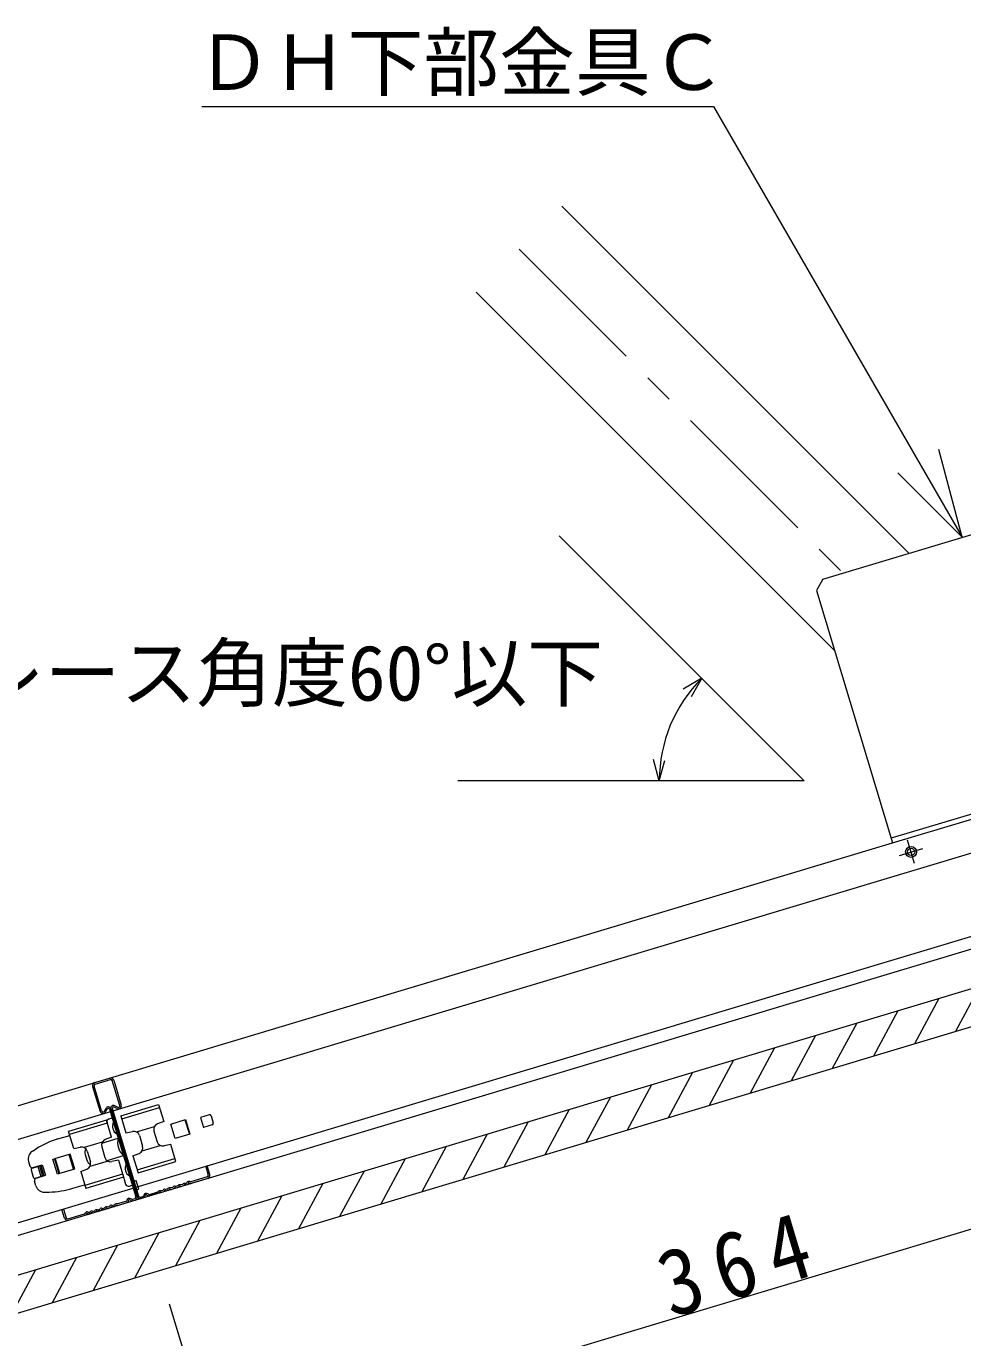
# Model space of a CAD drawing. Units: millimetres at full size, sheet at 1:10; details may follow other scales. Extents: x -2077 to 2023, y -1433 to 1417.
# Drawn here: x 560.8 to 869.7, y 154.9 to 587.7 of the extents above; entities that cross this region are included whole.
import ezdxf
from ezdxf.enums import TextEntityAlignment as Align

# ---------------------------------------------------------------- set-up
doc = ezdxf.new("R2010")
doc.units = ezdxf.units.MM
doc.header["$LTSCALE"] = 10
doc.linetypes.add('CHAIN1', pattern=[8, 5, -1, 1, -1])
for name, color, linetype, lineweight in [('1-0_断面', 7, 'Continuous', 9), ('1-1_寸法', 7, 'Continuous', 9), ('1-2_文字', 7, 'Continuous', 9), ('1-3_ＤＨクロス', 7, 'Continuous', 9)]:
    doc.layers.add(name, color=color, linetype=linetype, lineweight=lineweight)
doc.styles.add('ＭＳ ゴシック', font='')
doc.styles.get('ＭＳ ゴシック').set_extended_font_data('MS Gothic')

msp = doc.modelspace()

# ---------------------------------------------------------------- linework, layer by layer
at = {"layer": '1-0_断面'}
for p, q in [((-73.06, -14.02), (1871.25, 570.32)), ((-73.06, -26.55), (1874.71, 558.83)), ((737.5, 528.31), (851.98, 413.83)), ((709.22, 500.02), (827.46, 381.78)), ((823.53, 405.28), (993.61, 456.39)), ((823.53, 405.28), (821.52, 401.54)), ((821.52, 401.54), (846.56, 318.22)), ((913.14, 339.9), (846.1, 319.75)), ((846.56, 318.22), (918.19, 339.75)), ((42.49, 65.5), (922.79, 330.07)), ((-73.06, 3.21), (969.07, 316.41)), ((39.43, 75.65), (846.56, 318.22)), ((848.84, 314.11), (856.5, 316.41)), ((853.82, 311.43), (851.52, 319.09)), ((-73.06, -0.97), (946.27, 305.38)), ((867.43, 256.1), (875.47, 271.05)), ((853.89, 252.03), (861.93, 266.98)), ((840.35, 247.96), (848.39, 262.91)), ((826.8, 243.89), (834.84, 258.84)), ((813.26, 239.82), (821.3, 254.77)), ((799.72, 235.75), (807.75, 250.7)), ((772.63, 227.61), (780.67, 242.56)), ((786.17, 231.68), (794.21, 246.63)), ((759.08, 223.54), (767.12, 238.49)), ((745.54, 219.47), (753.58, 234.42)), ((592, 228.18), (604.45, 231.92)), ((592.3, 227.19), (604.75, 230.93)), ((732, 215.4), (740.04, 230.35)), ((587.22, 226.74), (574.77, 223)), ((587.51, 225.75), (575.06, 222.01)), ((588.89, 221.15), (587.22, 226.74)), ((588.12, 227.19), (589.08, 227.48)), ((592, 228.18), (593.68, 222.59)), ((608.48, 225.47), (613.37, 226.94)), ((609.92, 220.69), (608.48, 225.47)), ((613.15, 226.88), (614.59, 222.09)), ((613.27, 226.91), (614.71, 222.12)), ((613.37, 226.94), (614.8, 222.15)), ((621.14, 228.5), (618.27, 227.63)), ((618.27, 227.63), (619.28, 224.28)), ((622.15, 225.15), (619.28, 224.28)), ((621.77, 228.16), (622.49, 225.77)), ((718.45, 211.33), (726.49, 226.27)), ((571.23, 220.55), (575.15, 221.72)), ((576.44, 217.41), (574.77, 223)), ((585.72, 219.16), (591.1, 220.77)), ((588.89, 221.15), (586.87, 220.35)), ((593.68, 222.59), (595.82, 223.04)), ((597.12, 222.87), (603.11, 224.67)), ((598.14, 221.65), (599.19, 218.17)), ((602.93, 223.09), (603.98, 219.61)), ((614.8, 222.15), (609.92, 220.69)), ((704.91, 207.26), (712.95, 222.2)), ((562.84, 216.56), (564.09, 217.33)), ((576.44, 217.41), (578.58, 217.86)), ((585.87, 219.49), (579.88, 217.69)), ((580.9, 216.47), (581.95, 212.99)), ((585.69, 217.91), (586.74, 214.43)), ((599, 216.6), (605, 218.4)), ((691.37, 203.19), (699.4, 218.13)), ((561.54, 213.14), (562, 211.61)), ((569.58, 213.84), (570.06, 213.98)), ((571.05, 208.95), (569.58, 213.84)), ((575.33, 215.56), (570.06, 213.98)), ((570.06, 213.98), (571.53, 209.1)), ((574.96, 215.4), (570.07, 213.93)), ((570.07, 213.93), (571.51, 209.14)), ((570.29, 214), (571.72, 209.21)), ((576.4, 210.61), (574.96, 215.4)), ((576.8, 210.68), (575.33, 215.56)), ((580.18, 215.4), (580.76, 213.49)), ((587.76, 213.22), (581.76, 211.42)), ((587.45, 213.41), (592.82, 215.03)), ((591.2, 213.49), (589.06, 213.05)), ((591.2, 213.49), (592.87, 207.91)), ((595.98, 214.93), (598.01, 215.74)), ((595.98, 214.93), (597.66, 209.35)), ((597.37, 210.33), (609.82, 214.08)), ((597.66, 209.35), (610.11, 213.09)), ((677.82, 199.12), (685.86, 214.06)), ((562.39, 210.32), (563.11, 207.92)), ((562.73, 210.94), (565.6, 211.8)), ((563, 211.07), (566.06, 212)), ((563.73, 207.59), (566.61, 208.45)), ((564.03, 207.63), (567.1, 208.55)), ((564.64, 211.52), (565.65, 208.16)), ((565.12, 211.66), (566.13, 208.31)), ((565.6, 211.8), (566.61, 208.45)), ((566.06, 212), (567.1, 208.55)), ((571.53, 209.1), (571.05, 208.95)), ((571.51, 209.14), (576.4, 210.61)), ((571.53, 209.1), (576.8, 210.68)), ((578.75, 209.75), (580.77, 210.56)), ((578.75, 209.75), (580.42, 204.17)), ((592.58, 208.9), (580.13, 205.15)), ((592.87, 207.91), (580.42, 204.17)), ((592.49, 209.18), (593.56, 205.64)), ((664.28, 195.05), (672.32, 209.99)), ((563.96, 205.1), (563.5, 206.63)), ((576.13, 204.27), (580.04, 205.44)), ((594.8, 204.97), (595.76, 205.26)), ((595.44, 206.31), (597.07, 206.8)), ((650.74, 190.98), (658.77, 205.92)), ((566.92, 202.96), (568.4, 203.01)), ((637.19, 186.91), (645.23, 201.85)), ((623.65, 182.84), (631.69, 197.78)), ((610.1, 178.77), (618.14, 193.71)), ((596.56, 174.7), (604.6, 189.64)), ((583.02, 170.62), (591.05, 185.57)), ((569.47, 166.55), (577.51, 181.5)), ((555.93, 162.48), (563.97, 177.43))]:
    msp.add_line(p, q, dxfattribs=at)
at = {"layer": '1-0_断面', "color": 4, "linetype": 'CHAIN1'}
msp.add_line((723.36, 514.16), (830.23, 407.29), dxfattribs=at)
at = {"layer": '1-0_断面'}
for points in [[(604.45, 231.92), (606.13, 226.33), (604.1, 225.53)], [(610.11, 213.09), (608.43, 218.67), (606.3, 218.23)], [(596.31, 203.44), (597.93, 203.93), (597.07, 206.8)]]:
    msp.add_lwpolyline(points, dxfattribs=at)
for radius in [1.8, 1.2]:
    msp.add_circle((852.67, 315.26), radius, dxfattribs=at)
for centre, radius, start, end in [((588.41, 226.23), 1, 106.7275, 196.7275), ((592.1, 224.73), 2.9, 153.1247, 240.3303), ((604.84, 223.67), 2, 111.7275, 196.7275), ((621.29, 228.02), 0.5, 16.7275, 106.7275), ((622.01, 225.62), 0.5, 286.7275, 16.7275), ((596.96, 219.4), 6.03, 166.8647, 226.5903), ((596.23, 221.08), 2, 16.7275, 101.7275), ((564.42, 214), 3, 121.7275, 196.7275), ((579.87, 191.82), 30, 106.7275, 121.7275), ((578.99, 215.9), 2, 16.7275, 101.7275), ((582.1, 215.98), 2, 142.5042, 196.7275), ((587.61, 218.49), 2, 111.7275, 196.7275), ((597.27, 217.6), 2, 291.7275, 16.7275), ((605.89, 220.19), 2, 196.7275, 281.7275), ((582.67, 214.06), 2, 196.7275, 250.9507), ((580.03, 212.42), 2, 291.7275, 16.7275), ((588.65, 215.01), 2, 196.7275, 281.7275), ((596.27, 210.84), 2.9, 153.1247, 240.3303), ((562.77, 211.84), 0.8, 196.7275, 286.7275), ((562.87, 210.46), 0.5, 106.7275, 196.7275), ((563.59, 208.07), 0.5, 196.7275, 286.7275), ((564.27, 206.86), 0.8, 106.7275, 196.7275), ((566.83, 205.96), 3, 196.7275, 271.7275), ((567.49, 233), 30, 271.7275, 286.7275), ((594.51, 205.93), 1, 196.7275, 286.7275)]:
    msp.add_arc(centre, radius, start, end, dxfattribs=at)
at = {"layer": '1-1_寸法'}
for q in [(971.74, 220.66), (608.08, 166)]:
    msp.add_line((623.14, 115.89), q, dxfattribs=at)
at = {"layer": '1-2_文字'}
for p, q in [((618.71, 561.21), (787.52, 561.21)), ((869.57, 419.1), (848.35, 440.31)), ((817.39, 338.77), (736.63, 419.53)), ((783.61, 372.55), (777.48, 369.01)), ((783.61, 372.55), (780.08, 366.44)), ((769.62, 338.77), (767.75, 345.74)), ((769.62, 338.77), (771.42, 345.47)), ((817.39, 338.77), (703.18, 338.77))]:
    msp.add_line(p, q, dxfattribs=at)
msp.add_lwpolyline([(787.52, 561.21), (869.57, 419.1), (861.8, 448.07)], dxfattribs=at)
msp.add_arc((817.39, 338.77), 47.77, 134.9998, 179.9998, dxfattribs=at)
at = {"layer": '1-3_ＤＨクロス'}
for p, q in [((583.34, 239.12), (588.41, 240.64)), ((583.48, 238.64), (588.56, 240.16)), ((591.66, 231.59), (589.18, 239.83)), ((589.66, 239.97), (592.14, 231.74)), ((582.67, 237.87), (585.14, 229.63)), ((585.62, 229.78), (583.15, 238.01)), ((586.55, 229.71), (587.05, 230.63)), ((586.98, 229.45), (587.49, 230.39)), ((588.23, 230.32), (596.91, 201.43)), ((588.71, 230.46), (597.39, 201.57)), ((589, 229.48), (597.39, 201.57)), ((589.18, 230.61), (597.87, 201.71)), ((590.7, 230.57), (589.76, 231.08)), ((590.92, 231.02), (589.99, 231.52)), ((620.52, 208), (615.03, 206.35)), ((620.47, 211.64), (619.99, 211.5)), ((619.99, 211.5), (620.85, 208.62)), ((621.33, 208.77), (620.47, 211.64)), ((605.8, 203.58), (605.26, 203.41)), ((607.43, 204.07), (606.89, 203.9)), ((607.03, 203.42), (607.57, 203.59)), ((609.06, 204.56), (608.51, 204.39)), ((608.66, 203.91), (609.2, 204.08)), ((610.69, 205.05), (610.14, 204.88)), ((610.29, 204.4), (610.83, 204.57)), ((612.31, 205.53), (611.77, 205.37)), ((611.91, 204.89), (612.46, 205.06)), ((613.4, 205.86), (613.55, 205.91)), ((613.54, 205.38), (613.7, 205.43)), ((613.67, 206), (613.76, 206.17)), ((614.2, 205.94), (614.11, 205.77)), ((614.47, 206.02), (614.64, 205.93)), ((614.71, 206.46), (614.88, 206.37)), ((620.66, 207.52), (615.18, 205.87)), ((593.65, 199.93), (590.89, 199.1)), ((591.04, 198.62), (593.78, 199.44)), ((593.91, 200.15), (594, 200.37)), ((594.46, 200.18), (594.36, 199.95)), ((595.05, 200.35), (595.25, 200.22)), ((595.52, 200.64), (595.32, 200.77)), ((596.58, 200.8), (595.86, 200.59)), ((596, 200.11), (596.72, 200.33)), ((598.49, 201.38), (599.21, 201.6)), ((599.35, 201.12), (598.63, 200.9)), ((599.46, 201.82), (599.56, 202.04)), ((600.01, 201.85), (599.92, 201.62)), ((600.6, 202.02), (600.8, 201.89)), ((601.08, 202.31), (600.88, 202.44)), ((601.41, 202.26), (604.17, 203.09)), ((604.32, 202.61), (601.57, 201.78)), ((605.4, 202.93), (605.95, 203.1)), ((572.58, 197.25), (573.06, 197.39)), ((573.45, 194.38), (572.58, 197.25)), ((573.06, 197.39), (573.93, 194.52)), ((574.55, 194.18), (580.03, 195.83)), ((574.69, 193.71), (580.18, 195.35)), ((580.24, 196.1), (580.15, 195.93)), ((580.68, 195.86), (580.59, 195.69)), ((580.95, 195.94), (581.12, 195.85)), ((581.36, 196.29), (581.19, 196.38)), ((581.67, 196.32), (581.51, 196.28)), ((581.81, 195.85), (581.66, 195.8)), ((582.75, 196.65), (583.3, 196.81)), ((582.9, 196.17), (583.44, 196.33)), ((584.38, 197.14), (584.92, 197.3)), ((585.07, 196.82), (584.52, 196.66)), ((586.01, 197.63), (586.55, 197.79)), ((586.7, 197.31), (586.15, 197.15)), ((587.64, 198.12), (588.18, 198.28)), ((587.78, 197.64), (588.32, 197.8)), ((589.26, 198.61), (589.81, 198.77)), ((589.95, 198.29), (589.41, 198.13))]:
    msp.add_line(p, q, dxfattribs=at)
for centre, radius, start, end in [((583.63, 238.16), 1, 106.7275, 196.7275), ((583.63, 238.16), 0.5, 106.7275, 196.7275), ((588.7, 239.68), 1, 16.7275, 106.7275), ((588.7, 239.68), 0.5, 16.7275, 106.7275), ((586.1, 229.92), 1, 196.7275, 331.7275), ((586.1, 229.92), 0.5, 196.7275, 334.5754), ((587.84, 230.21), 0.9, 16.7275, 151.7275), ((587.84, 230.21), 0.4, 16.7275, 151.7275), ((589.57, 230.72), 0.9, 61.7275, 196.7275), ((589.57, 230.72), 0.4, 61.7275, 196.7275), ((591.18, 231.45), 1, 241.7275, 16.7275), ((591.18, 231.45), 0.5, 238.8795, 16.7275), ((620.37, 208.48), 0.5, 286.7275, 16.7275), ((620.37, 208.48), 1, 286.7275, 16.7275), ((604.86, 202.77), 0.7, 67.785, 145.6699), ((605.2, 203.61), 0.2, 247.785, 286.7275), ((605.74, 203.77), 0.2, 286.7275, 325.6699), ((606.49, 203.26), 0.7, 67.785, 145.6699), ((606.49, 203.26), 0.2, 69.8576, 145.6699), ((606.83, 204.09), 0.7, 247.785, 286.7275), ((606.83, 204.09), 0.2, 247.785, 286.7275), ((607.37, 204.26), 0.2, 286.7275, 325.6699), ((608.12, 203.75), 0.7, 67.785, 145.6699), ((607.37, 204.26), 0.7, 286.7275, 325.6699), ((608.12, 203.75), 0.2, 69.8576, 145.6699), ((608.46, 204.58), 0.7, 247.785, 286.7275), ((608.46, 204.58), 0.2, 247.785, 286.7275), ((609, 204.75), 0.2, 286.7275, 325.6699), ((609.74, 204.24), 0.7, 67.785, 145.6699), ((609, 204.75), 0.7, 286.7275, 325.6699), ((609.74, 204.24), 0.2, 69.8576, 145.6699), ((610.08, 205.07), 0.7, 247.785, 286.7275), ((610.08, 205.07), 0.2, 247.785, 286.7275), ((610.63, 205.24), 0.2, 286.7275, 325.6699), ((611.37, 204.73), 0.7, 67.785, 145.6699), ((610.63, 205.24), 0.7, 286.7275, 325.6699), ((611.37, 204.73), 0.2, 69.8576, 145.6699), ((611.71, 205.56), 0.7, 247.785, 286.7275), ((611.71, 205.56), 0.2, 247.785, 286.7275), ((612.26, 205.73), 0.2, 286.7275, 325.6699), ((613, 205.22), 0.7, 67.785, 145.6699), ((612.26, 205.73), 0.7, 286.7275, 325.6699), ((613, 205.22), 0.2, 67.785, 143.5974), ((613.34, 206.05), 0.7, 247.785, 286.7275), ((613.34, 206.05), 0.2, 247.785, 286.7275), ((613.49, 206.1), 0.2, 286.7275, 331.7275), ((613.49, 206.1), 0.7, 286.7275, 331.7275), ((614.38, 205.84), 0.7, 61.7275, 151.7275), ((614.38, 205.84), 0.2, 61.7275, 151.7275), ((614.98, 206.54), 0.7, 241.7275, 286.7275), ((614.98, 206.54), 0.2, 241.7275, 286.7275), ((590.49, 198.45), 0.7, 67.785, 145.6699), ((590.83, 199.29), 0.2, 247.785, 286.7275), ((593.54, 200.31), 0.4, 286.7275, 336.7275), ((593.54, 200.31), 0.9, 286.7275, 336.7275), ((594.83, 200.02), 0.9, 56.7275, 156.7275), ((594.83, 200.02), 0.4, 56.7275, 156.7275), ((595.74, 200.97), 0.9, 236.7275, 286.7275), ((595.74, 200.97), 0.4, 236.7275, 286.7275), ((596.43, 201.28), 0.5, 286.7275, 16.7275), ((596.43, 201.28), 1, 286.7275, 16.7275), ((598.35, 201.86), 1, 196.7275, 286.7275), ((598.35, 201.86), 0.5, 196.7275, 286.7275), ((599.09, 201.98), 0.4, 286.7275, 336.7275), ((599.09, 201.98), 0.9, 286.7275, 336.7275), ((600.38, 201.69), 0.9, 56.7275, 156.7275), ((600.38, 201.69), 0.4, 56.7275, 156.7275), ((601.3, 202.64), 0.9, 236.7275, 286.7275), ((601.3, 202.64), 0.4, 236.7275, 286.7275), ((604.12, 203.28), 0.2, 286.7275, 325.6699), ((604.12, 203.28), 0.7, 286.7275, 325.6699), ((604.86, 202.77), 0.2, 69.8576, 145.6699), ((605.2, 203.61), 0.7, 247.785, 286.7275), ((605.74, 203.77), 0.7, 286.7275, 325.6699), ((579.98, 196.02), 0.2, 286.7275, 331.7275), ((579.98, 196.02), 0.7, 286.7275, 331.7275), ((580.86, 195.77), 0.7, 61.7275, 151.7275), ((580.86, 195.77), 0.2, 61.7275, 151.7275), ((581.46, 196.47), 0.7, 241.7275, 286.7275), ((581.46, 196.47), 0.2, 241.7275, 286.7275), ((581.61, 196.52), 0.2, 286.7275, 325.6699), ((582.35, 196.01), 0.7, 67.785, 145.6699), ((581.61, 196.52), 0.7, 286.7275, 325.6699), ((582.35, 196.01), 0.2, 69.8576, 145.6699), ((582.69, 196.84), 0.7, 247.785, 286.7275), ((582.69, 196.84), 0.2, 247.785, 286.7275), ((583.24, 197.01), 0.2, 286.7275, 325.6699), ((583.98, 196.5), 0.7, 67.785, 145.6699), ((583.24, 197.01), 0.7, 286.7275, 325.6699), ((583.98, 196.5), 0.2, 67.785, 143.5974), ((584.32, 197.33), 0.7, 247.785, 286.7275), ((584.32, 197.33), 0.2, 247.785, 286.7275), ((584.87, 197.49), 0.2, 286.7275, 325.6699), ((585.61, 196.99), 0.7, 67.785, 145.6699), ((584.87, 197.49), 0.7, 286.7275, 325.6699), ((585.61, 196.99), 0.2, 67.785, 143.5974), ((585.95, 197.82), 0.7, 247.785, 286.7275), ((585.95, 197.82), 0.2, 247.785, 286.7275), ((586.5, 197.98), 0.2, 286.7275, 325.6699), ((587.24, 197.48), 0.7, 67.785, 145.6699), ((586.5, 197.98), 0.7, 286.7275, 325.6699), ((587.24, 197.48), 0.2, 67.785, 143.5974), ((587.58, 198.31), 0.7, 247.785, 286.7275), ((587.58, 198.31), 0.2, 247.785, 286.7275), ((588.12, 198.47), 0.2, 286.7275, 325.6699), ((588.87, 197.97), 0.7, 67.785, 145.6699), ((588.12, 198.47), 0.7, 286.7275, 325.6699), ((588.87, 197.97), 0.2, 67.785, 143.5974), ((589.21, 198.8), 0.7, 247.785, 286.7275), ((589.21, 198.8), 0.2, 247.785, 286.7275), ((589.75, 198.96), 0.2, 286.7275, 325.6699), ((589.75, 198.96), 0.7, 286.7275, 325.6699), ((590.49, 198.45), 0.2, 67.785, 143.5974), ((590.83, 199.29), 0.7, 247.785, 286.7275), ((574.4, 194.66), 1, 196.7275, 286.7275), ((574.4, 194.66), 0.5, 196.7275, 286.7275)]:
    msp.add_arc(centre, radius, start, end, dxfattribs=at)

# ---------------------------------------------------------------- texts
at = {"layer": '1-1_寸法', "insert": (773.49, 161.08), "char_height": 21.99, "attachment_point": 7, "rotation": 16.727, "style": 'ＭＳ ゴシック'}
msp.add_mtext('\\T1.37;\\W0.9;364', dxfattribs=at)
at = {"layer": '1-2_文字', "style": 'ＭＳ ゴシック'}
for s, p in [('ＤＨ下部金具Ｃ', (616.77, 561.21)), ('ブレース角度60°以下', (516.86, 359.68))]:
    msp.add_text(s, height=18.33, dxfattribs=at).set_placement(p, align=Align.BOTTOM_LEFT)

doc.saveas('drawing.dxf')
